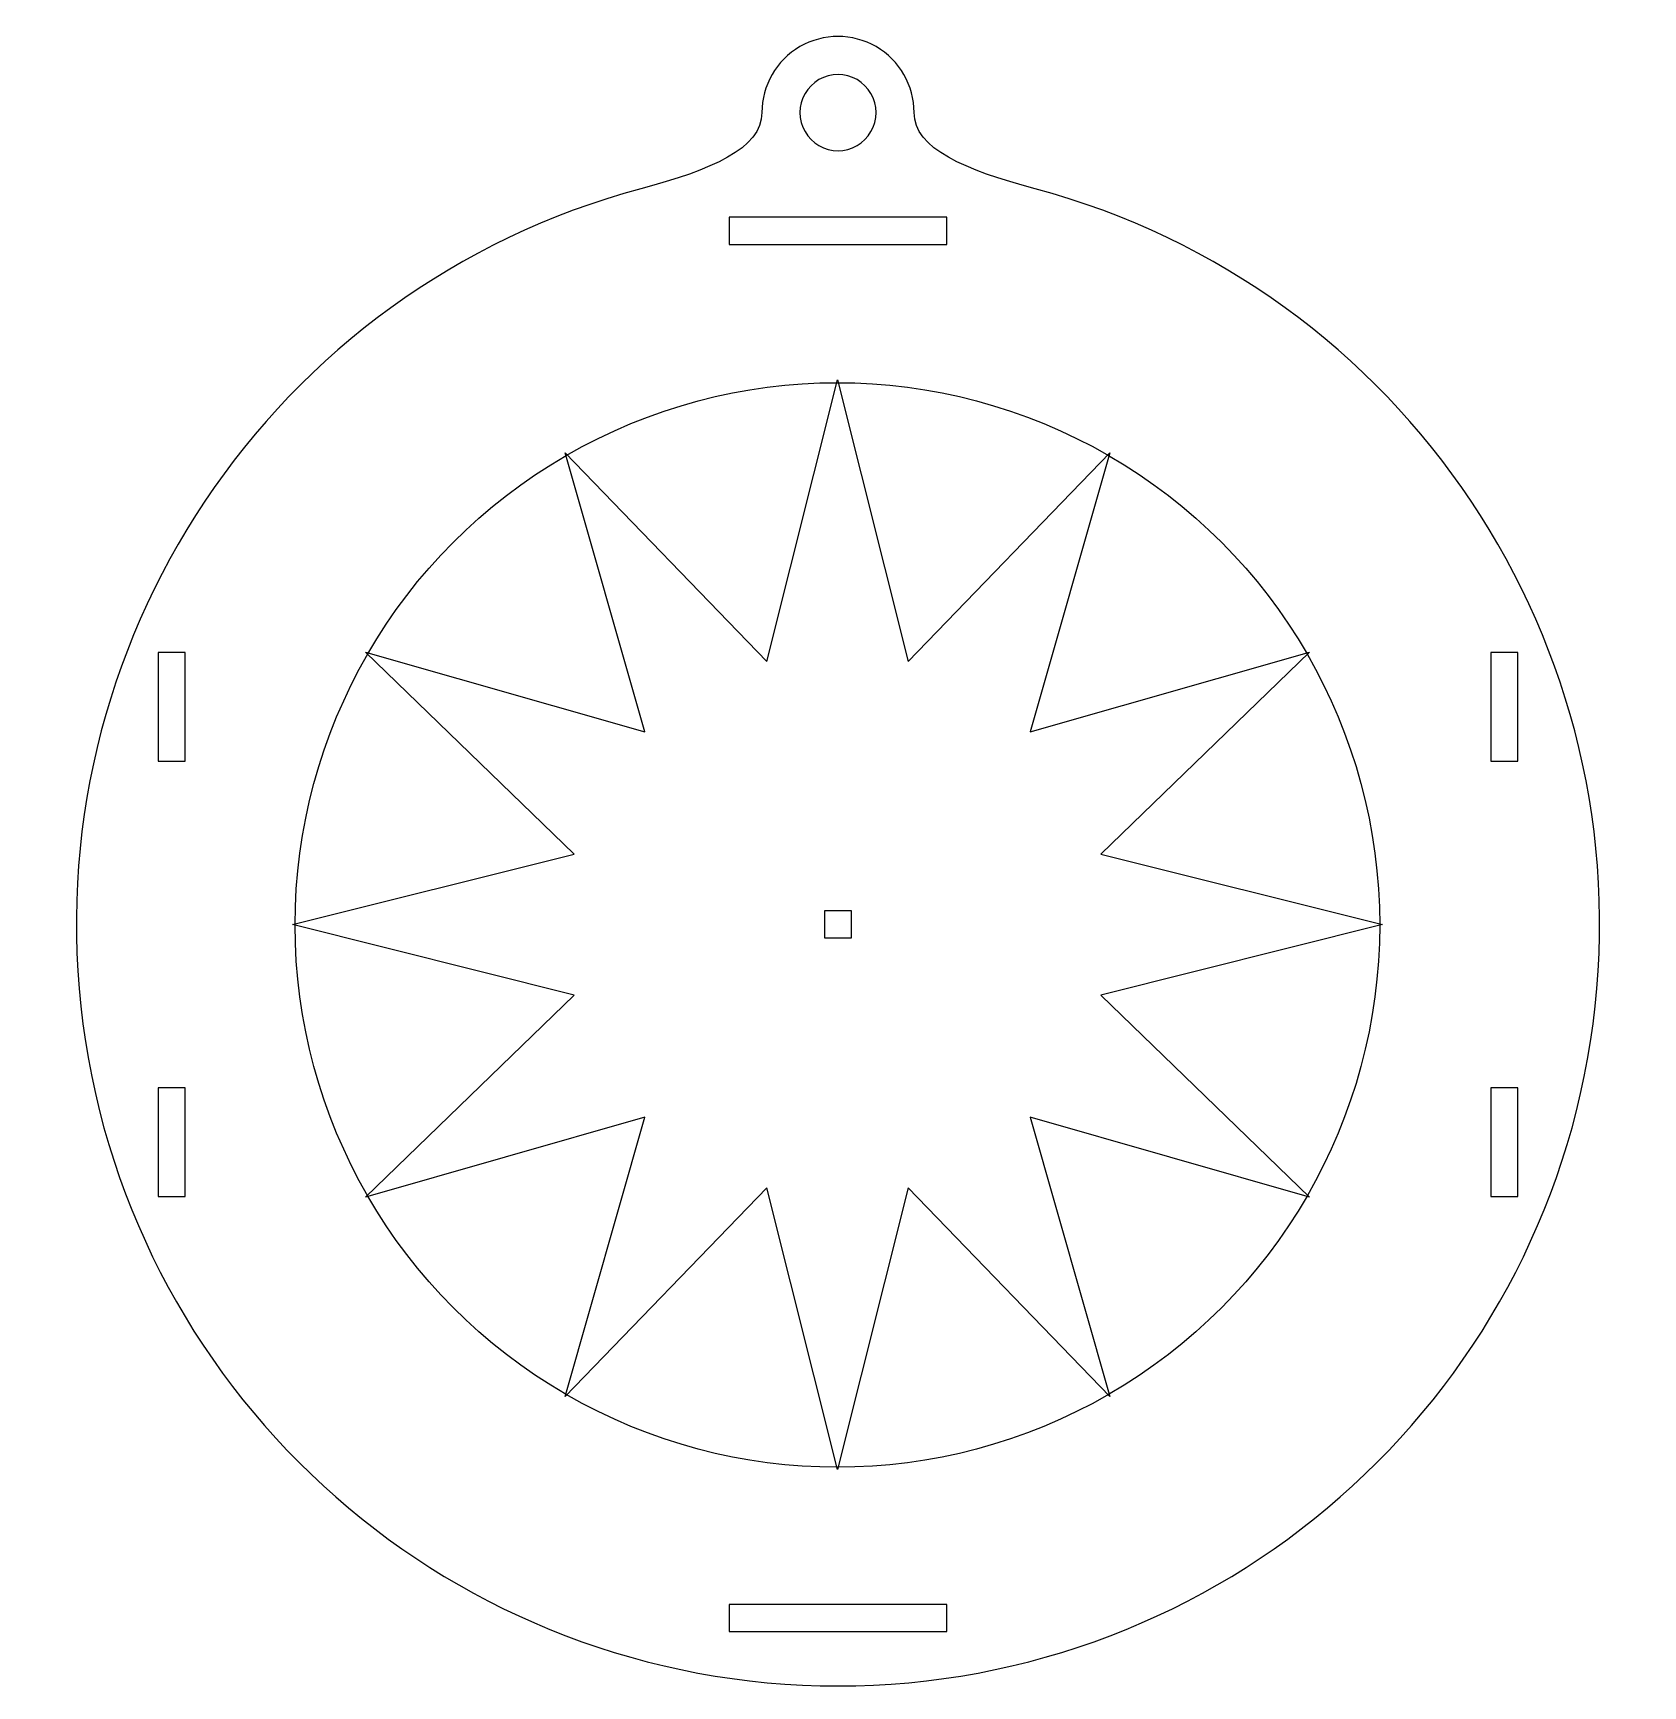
# Model space of a CAD drawing. Extents: x -5 to 183, y 0 to 193.
import ezdxf

# ---------------------------------------------------------------- set-up
doc = ezdxf.new("R2010")
doc.units = 0
doc.layers.get('0').update_dxf_attribs({"linetype": 'CONTINUOUS'})
doc.layers.add('circle', color=7, linetype='CONTINUOUS')
doc.layers.add('guides', color=7, linetype='CONTINUOUS')

msp = doc.modelspace()

# ---------------------------------------------------------------- linework, layer by layer
at = {"color": 1}
for points in [[(93.415556, 183.731368), (93.415556, 183.731368)], [(76.270556, 171.520564), (76.270556, 168.345564), (101.670556, 168.345564), (101.670556, 171.520564), (76.270556, 171.520564)], [(9.595556, 108.005324), (12.770556, 108.005324), (12.770556, 120.705324), (9.595556, 120.705324), (9.595556, 108.005324)], [(168.345556, 120.705324), (165.170556, 120.705324), (165.170556, 108.005324), (168.345556, 108.005324), (168.345556, 120.705324)], [(90.558056, 90.558064), (87.383056, 90.558064), (87.383056, 87.383064), (90.558056, 87.383064), (90.558056, 90.558064)], [(9.595556, 57.205324), (12.770556, 57.205324), (12.770556, 69.905324), (9.595556, 69.905324), (9.595556, 57.205324)], [(168.345556, 69.905324), (165.170556, 69.905324), (165.170556, 57.205324), (168.345556, 57.205324), (168.345556, 69.905324)], [(76.270556, 9.595564), (76.270556, 6.420564), (101.670556, 6.420564), (101.670556, 9.595564), (76.270556, 9.595564)]]:
    msp.add_lwpolyline(points, dxfattribs=at)
for points in [[(93.415556, 191.430334), (90.66498, 193.01838), (87.276131, 193.01838), (84.525556, 191.430334)], [(84.525556, 191.430334), (81.77498, 189.842289), (80.080556, 186.90746), (80.080556, 183.731368)], [(97.860556, 183.731368), (97.860556, 186.90746), (96.166131, 189.842289), (93.415556, 191.430334)], [(86.748056, 187.580851), (85.372768, 186.786829), (84.525556, 185.319414), (84.525556, 183.731368)], [(91.193056, 187.580851), (89.817768, 188.374874), (88.123343, 188.374874), (86.748056, 187.580851)], [(93.415556, 183.731368), (93.415556, 185.319414), (92.568343, 186.786829), (91.193056, 187.580851)], [(80.080556, 183.731368), (80.080556, 179.498035), (74.139716, 177.032703), (65.961542, 174.841368)], [(84.525556, 183.731368), (84.525556, 182.143323), (85.372768, 180.675908), (86.748056, 179.881886)], [(91.193056, 179.881886), (92.568343, 180.675908), (93.415556, 182.143323), (93.415556, 183.731368)], [(111.979569, 174.841368), (103.801395, 177.032703), (97.860556, 179.498035), (97.860556, 183.731368)], [(86.748056, 179.881886), (88.123343, 179.087863), (89.817768, 179.087863), (91.193056, 179.881886)], [(65.961542, 174.841368), (22.868899, 163.294729), (-4.99203, 121.597903), (0.831107, 77.366784)], [(177.110004, 77.366784), (182.933141, 121.597903), (155.072213, 163.294729), (111.979569, 174.841368)], [(0.831107, 77.366784), (6.654245, 33.135665), (44.357768, 0.070563), (88.970556, 0.070563)], [(88.970556, 0.070563), (133.583343, 0.070563), (171.286866, 33.135665), (177.110004, 77.366784)]]:
    msp.add_open_spline(points, degree=3, dxfattribs=at)
at = {"layer": 'circle', "color": 7}
msp.add_lwpolyline([(152.201833, 88.899997), (152.201833, 88.899997)], dxfattribs=at)
for points in [[(57.249079, 143.720996), (76.834735, 155.02878), (100.965259, 155.02878), (120.550915, 143.720996)], [(25.59816, 88.899997), (25.59816, 111.515565), (37.663422, 132.413212), (57.249079, 143.720996)], [(120.550915, 143.720996), (140.136571, 132.413212), (152.201833, 111.515565), (152.201833, 88.899997)], [(57.249078, 34.078998), (37.663422, 45.386782), (25.59816, 66.284429), (25.59816, 88.899997)], [(152.201833, 88.899996), (152.201833, 66.284428), (140.136571, 45.386781), (120.550915, 34.078997)], [(120.550915, 34.078997), (100.965258, 22.771213), (76.834734, 22.771214), (57.249078, 34.078998)]]:
    msp.add_open_spline(points, degree=3, dxfattribs=at)
at = {"layer": 'guides', "color": 1}
msp.add_lwpolyline([(88.911199, 152.556264), (97.14368, 119.66457), (120.719065, 144.033373), (111.402755, 111.432089), (144.004038, 120.748397), (119.635236, 97.173011), (152.526929, 88.94053), (119.635236, 80.708048), (144.004038, 57.132663), (111.402755, 66.448971), (120.719063, 33.847687), (97.143677, 58.21649), (88.911196, 25.324796), (80.678714, 58.216492), (57.103329, 33.84769), (66.419637, 66.448974), (33.818353, 57.132666), (58.187155, 80.708051), (25.295463, 88.940533), (58.187158, 97.173014), (33.818356, 120.7484), (66.41964, 111.432089), (57.103332, 144.033373), (80.678717, 119.66457), (88.911199, 152.556264)], dxfattribs=at)

doc.saveas('drawing.dxf')
